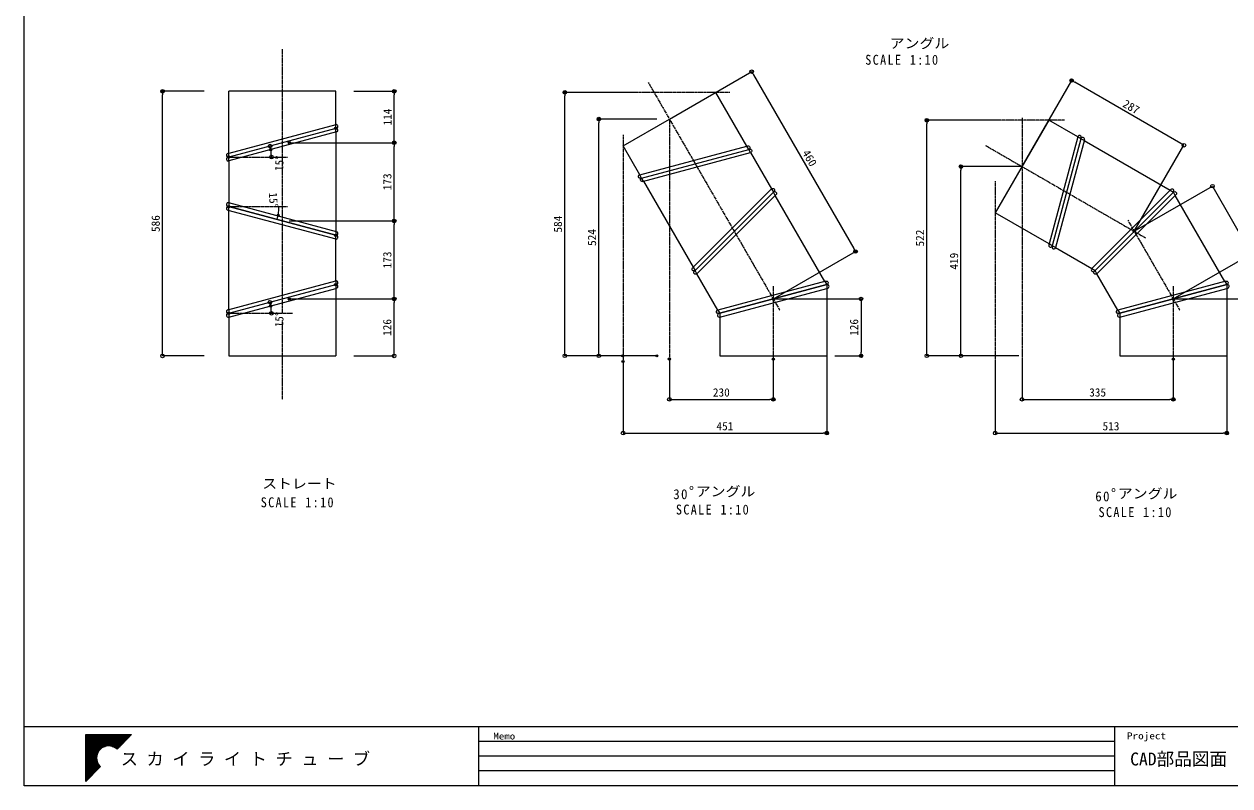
# Model space of a CAD drawing. Units: millimetres, scale not verified. Extents: x 2383 to 6458, y -1388 to 1442.
# Drawn here: x 2383 to 5054, y -1388 to 299 of the extents above; entities that cross this region are included whole.
import ezdxf
from ezdxf.enums import TextEntityAlignment as Align

# ---------------------------------------------------------------- set-up
doc = ezdxf.new("R2010")
doc.units = ezdxf.units.MM
doc.header["$LTSCALE"] = 10
doc.header["$PDMODE"] = 32
doc.header["$PDSIZE"] = 5
doc.linetypes.add('USER4', pattern=[0.4, 0.25, -0.05, 0.05, -0.05])
for name, color, linetype, lineweight in [('0-0_0', 7, 'Continuous', 18), ('0-2___-1', 5, 'Continuous', 18), ('0-4', 7, 'Continuous', 18)]:
    doc.layers.add(name, color=color, linetype=linetype, lineweight=lineweight)
doc.styles.add('ＭＳ ゴシック', font='')
doc.styles.get('ＭＳ ゴシック').set_extended_font_data('MS Gothic')

# ---------------------------------------------------------------- blocks, each defined once
blk = doc.blocks.new('5')
at = {"layer": '0-4'}
for p, q in [((-171.56, 356.56), (551.75, 356.56)), ((-171.56, -383.7), (-171.56, 356.56)), ((-171.56, 342.27), (537.79, 342.27)), ((-171.56, 327.99), (523.83, 327.99)), ((-171.56, 313.7), (509.88, 313.7)), ((-171.56, 299.42), (495.92, 299.42)), ((-171.56, 285.13), (481.96, 285.13)), ((-171.56, 270.84), (468, 270.84)), ((-171.56, 256.56), (454.04, 256.56)), ((-171.56, 242.27), (440.08, 242.27)), ((-171.56, 227.99), (426.12, 227.99)), ((-171.56, 213.7), (412.17, 213.7)), ((-171.56, 199.42), (398.21, 199.42)), ((551.75, 356.56), (324.85, 124.34)), ((-171.56, 185.13), (384.25, 185.13)), ((-171.56, 170.84), (133.82, 170.84)), ((-171.56, 156.56), (99.36, 156.56)), ((-171.56, 142.27), (76.57, 142.27)), ((-171.56, 127.99), (59.19, 127.99)), ((-171.56, 113.7), (45.26, 113.7)), ((-171.56, 99.42), (33.86, 99.42)), ((-171.56, 85.13), (24.46, 85.13)), ((-171.56, 70.84), (16.75, 70.84)), ((-171.56, 56.56), (10.49, 56.56)), ((-171.56, 42.27), (5.55, 42.27)), ((-171.56, 27.99), (1.82, 27.99)), ((-171.56, 13.7), (-0.78, 13.7)), ((246.38, 170.84), (370.29, 170.84)), ((280.83, 156.56), (356.33, 156.56)), ((303.63, 142.27), (342.37, 142.27)), ((-171.56, -0.58), (-2.28, -0.58)), ((-171.56, -14.87), (-2.71, -14.87)), ((-171.56, -29.16), (-2.09, -29.16)), ((-171.56, -43.44), (-0.39, -43.44)), ((-171.56, -57.73), (2.41, -57.73)), ((-171.56, -72.01), (6.35, -72.01)), ((-171.56, -86.3), (11.53, -86.3)), ((-171.56, -100.58), (18.03, -100.58)), ((-171.56, -114.87), (26.04, -114.87)), ((-171.56, -129.16), (35.77, -129.16)), ((-171.56, -143.44), (47.58, -143.44)), ((55.37, -151.45), (-171.56, -383.7)), ((-171.56, -157.73), (49.24, -157.73)), ((-171.56, -172.01), (35.28, -172.01)), ((-171.56, -186.3), (21.33, -186.3)), ((-171.56, -200.58), (7.37, -200.58)), ((-171.56, -214.87), (-6.59, -214.87)), ((-171.56, -229.16), (-20.55, -229.16)), ((-171.56, -243.44), (-34.51, -243.44)), ((-171.56, -257.73), (-48.47, -257.73)), ((-171.56, -272.01), (-62.43, -272.01)), ((-171.56, -286.3), (-76.38, -286.3)), ((-171.56, -300.58), (-90.34, -300.58)), ((-171.56, -314.87), (-104.3, -314.87)), ((-171.56, -329.16), (-118.26, -329.16)), ((-171.56, -343.44), (-132.22, -343.44)), ((-171.56, -357.73), (-146.18, -357.73)), ((-171.56, -372.01), (-160.14, -372.01))]:
    blk.add_line(p, q, dxfattribs=at)
for start, end in [(45.66363, 224.51236), (224.51236, 225.66363)]:
    blk.add_arc((190.1, -13.57), 192.81, start, end, dxfattribs=at)
blk = doc.blocks.new('6')
at = {"layer": '0-4', "xscale": 0.2, "yscale": 0.2}
blk.add_blockref('5', (-38.02, 2.71), dxfattribs=at)
blk = doc.blocks.new('A$C1F083DF6')
at = {"layer": '0-0_0'}
for p, q in [((-120.57, 197.02), (118.5, 132.97)), ((-118.5, 204.75), (118.5, 141.25)), ((-118.5, 196.47), (-118.5, 204.75)), ((-118.5, -23.47), (-118.5, 196.47)), ((118.5, 40.03), (118.5, 132.97)), ((-120.57, -24.02), (118.5, 40.03)), ((-118.5, -31.75), (118.5, 31.75)), ((-118.5, -23.47), (-118.5, -31.75))]:
    blk.add_line(p, q, dxfattribs=at)
for points in [[(118.5, 132.97), (118.5, 141.25), (120.57, 140.69)], [(118.5, 40.03), (118.5, 31.75), (120.57, 32.31)]]:
    blk.add_lwpolyline(points, dxfattribs=at)
for centre, start, end in [((-119.54, 200.89), 75, 255), ((119.54, 136.83), 255, 75), ((119.54, 36.17), 285, 105), ((-119.54, -27.89), 105, 285)]:
    blk.add_arc(centre, 4, start, end, dxfattribs=at)
blk = doc.blocks.new('A$C4B9C6F0B')
at = {"layer": '0-0_0'}
for p, q in [((118.5, 114), (-118.5, 114)), ((-118.5, -23.47), (-118.5, 114)), ((118.5, 40.03), (118.5, 114)), ((118.5, 40.03), (-118.5, -23.47)), ((118.5, 31.75), (-118.5, -31.75)), ((118.5, 31.75), (118.5, 40.03)), ((118.5, 31.75), (120.57, 32.31))]:
    blk.add_line(p, q, dxfattribs=at)
blk.add_lwpolyline([(-118.5, -31.75), (-118.5, -23.47), (-120.57, -24.02)], dxfattribs=at)
for centre, start, end in [((119.54, 36.17), 285, 105), ((-119.54, -27.89), 105, 285)]:
    blk.add_arc(centre, 4, start, end, dxfattribs=at)
blk = doc.blocks.new('A$C26885BA0')
at = {"layer": '0-0_0'}
for p, q in [((-118.5, 94.25), (118.5, 157.75)), ((-118.5, 85.97), (118.5, 149.47)), ((118.5, 149.47), (118.5, 0)), ((-118.5, 94.25), (-120.57, 93.69)), ((-118.5, 94.25), (-118.5, 85.97)), ((-118.5, 85.97), (-118.5, 0)), ((-118.5, 0), (118.5, 0))]:
    blk.add_line(p, q, dxfattribs=at)
blk.add_lwpolyline([(118.5, 157.75), (118.5, 149.47), (120.57, 150.02)], dxfattribs=at)
for centre, start, end in [((119.54, 153.89), 285, 105), ((-119.54, 89.83), 105, 285)]:
    blk.add_arc(centre, 4, start, end, dxfattribs=at)
blk = doc.blocks.new('_Origin')
at = {"layer": '0-0_0'}
blk.add_line((0, 0), (-1, 0), dxfattribs=at)
blk.add_circle((0, 0), 0.5, dxfattribs=at)

msp = doc.modelspace()

# ---------------------------------------------------------------- linework, layer by layer
at = {"layer": '0-0_0', "color": 3, "linetype": 'USER4'}
for p, q in [((2955.01, 244.15), (2955.01, -340.51)), ((3765.94, 170.06), (4056.9, -333.9)), ((3946.74, 148.36), (3693.41, 148.36)), ((3812.68, 89.11), (3812.68, -522.85)), ((4687.46, 86.68), (4409.51, 86.68)), ((4593.58, 91.6), (4593.58, -520.36)), ((3710.06, 54.49), (3710.06, -544.77)), ((4512.62, 30.8), (4866.71, -173.64)), ((2836.51, 4.92), (2966.76, 4.92)), ((4534.33, -48.14), (4534.33, -567.68)), ((2836.51, -104.58), (2966.76, -104.58)), ((4827.89, -134.78), (4942.85, -333.9)), ((4042.68, -280.82), (4042.68, -531.61)), ((4928.63, -280.82), (4928.63, -531.61)), ((2836.51, -341.08), (2977.86, -341.08)), ((2955.01, -356.67), (2955.01, -531.68))]:
    msp.add_line(p, q, dxfattribs=at)
at = {"layer": '0-0_0', "color": 5}
for p, q in [((3812.73, 89.14), (3994.98, 194.38)), ((3998.82, 187.37), (4220.88, -197.15)), ((4593.61, -15.89), (4703.63, 174.76)), ((4945.22, 35.14), (4710.47, 170.61)), ((2782.33, 150.67), (2689.96, 150.67)), ((2690.14, -427.33), (2690.14, 142.67)), ((3113.62, 150.67), (3203.3, 150.67)), ((3203.12, 44.67), (3203.12, 142.67)), ((3738.83, 148.36), (3580.81, 148.36)), ((3580.99, -427.26), (3580.99, 140.36)), ((3784.72, 89.11), (3656.26, 89.11)), ((3656.44, -427.26), (3656.44, 81.11)), ((4540.72, 86.68), (4382.69, 86.68)), ((4382.87, -427.26), (4382.87, 78.68)), ((2970.68, 36.67), (3203.3, 36.67)), ((2970.74, 36.67), (3203.3, 36.67)), ((3203.12, -128.33), (3203.12, 28.67)), ((4842.21, -159.36), (4952.24, 31.29)), ((4593.52, -15.94), (4458.14, -15.94)), ((4458.32, -427.26), (4458.32, -23.94)), ((4842.18, -159.41), (5015.4, -59.4)), ((5019.24, -66.42), (5097.74, -202.39)), ((2970.62, -136.33), (3203.3, -136.33)), ((2970.68, -136.33), (3203.3, -136.33)), ((3203.12, -301.33), (3203.12, -144.33)), ((4042.8, -309.23), (4225.04, -203.99)), ((4928.68, -309.23), (5101.9, -209.23)), ((2970.62, -309.33), (3203.12, -309.33)), ((2970.68, -309.33), (3203.3, -309.33)), ((3202.94, -427.33), (3202.94, -317.33)), ((4042.74, -309.26), (4237.15, -309.26)), ((4236.97, -317.26), (4236.97, -427.26)), ((4928.69, -309.26), (5123.1, -309.26)), ((2782.33, -435.33), (2689.96, -435.33)), ((3113.49, -435.33), (3203.12, -435.33)), ((3709.27, -435.26), (3580.81, -435.26)), ((3784.72, -435.26), (3656.26, -435.26)), ((4178.87, -435.26), (4237.15, -435.26)), ((4511.15, -435.26), (4382.69, -435.26)), ((4586.6, -435.26), (4458.14, -435.26))]:
    msp.add_line(p, q, dxfattribs=at)
at = {"layer": '0-0_0', "color": 2}
msp.add_line((2453.44, -1256.17), (6458.44, -1256.17), dxfattribs=at)
at = {"layer": '0-0_0', "color": 6}
for p, q in [((3389.44, -1256.17), (3389.44, -1385.79)), ((4798.44, -1256.17), (4798.44, -1385.79))]:
    msp.add_line(p, q, dxfattribs=at)
at = {"layer": '0-0_0', "color": 4}
for p, q in [((3389.58, -1288.58), (4798.44, -1288.58)), ((3390.82, -1320.98), (4798.44, -1320.98)), ((3389.58, -1353.39), (4798.44, -1353.39))]:
    msp.add_line(p, q, dxfattribs=at)
at = {"layer": '0-0_0', "color": 6}
msp.add_lwpolyline([(2383.44, 1442.28), (6458.44, 1442.28), (6458.44, -1387.72), (2383.44, -1387.72)], close=True, dxfattribs=at)
msp.add_lwpolyline([(2383.44, -1256.17), (6458.44, -1256.17), (6458.44, -1385.79)], dxfattribs=at)
at = {"layer": '0-0_0', "color": 5}
for centre, radius, start, end in [((2836.51, 4.92), 94.69, 4.84194, 10.15806), ((2836.51, -104.58), 111.29, 345, 0), ((2836.51, -341.08), 94.69, 4.84194, 10.15806)]:
    msp.add_arc(centre, radius, start, end, dxfattribs=at)
at = {"layer": '0-0_0'}
for p in [(4703.54, 174.61), (2690.14, 150.67), (3203.12, 150.67), (3580.99, 148.36), (3656.44, 89.11), (4382.87, 86.68), (3073.51, 68.42), (2970.62, 36.67), (2970.68, 36.67), (3203.12, 36.67), (2836.51, 4.92), (2836.51, 4.92), (2929.77, 21.36), (4458.32, -15.94), (2836.51, -104.58), (2836.51, -104.58), (2946.11, -123.9), (3203.12, -136.33), (4842.13, -159.44), (4842.18, -159.41), (3073.51, -168.08), (4224.88, -204.08), (3073.51, -277.58), (2970.56, -309.33), (2970.62, -309.33), (3202.94, -309.33), (4042.68, -309.26), (4042.74, -309.26), (4928.63, -309.26), (4928.63, -309.26), (2836.51, -341.08), (2836.51, -341.08), (2929.77, -324.64), (3709.33, -435.26), (3784.78, -435.26), (4236.97, -435.26)]:
    msp.add_point(p, dxfattribs=at)
at = {"layer": '0-2___-1'}
for p, q in [((3710.06, -447.79), (3710.06, -606.55)), ((3812.68, -442.55), (3812.68, -531.79)), ((4042.68, -442.61), (4042.68, -531.79)), ((4161.18, -435.33), (4161.18, -606.55)), ((4534.33, -447.79), (4534.33, -606.55)), ((4593.58, -442.55), (4593.58, -531.79)), ((4928.63, -442.61), (4928.63, -531.79)), ((5047.13, -435.33), (5047.13, -606.55)), ((3820.68, -531.61), (4034.68, -531.61)), ((4601.58, -531.61), (4920.63, -531.61)), ((3718.06, -606.37), (4153.18, -606.37)), ((4542.33, -606.37), (5039.13, -606.37))]:
    msp.add_line(p, q, dxfattribs=at)
at = {"layer": '0-2___-1', "color": 7}
for p in [(3710.06, -447.73), (3812.68, -442.49), (4042.68, -442.55), (4928.63, -442.55), (4042.68, -531.61), (4928.63, -531.61), (4161.18, -606.37), (5047.13, -606.37)]:
    msp.add_point(p, dxfattribs=at)

# ---------------------------------------------------------------- block references
at = {"layer": '0-0_0', "xscale": 8, "yscale": 8}
for p, rotation in [((3994.82, 194.29), 120.00674), ((4703.54, 174.61), 150.0108), ((2690.14, 150.67), 90), ((3203.12, 150.67), 90), ((3580.99, 148.36), 90), ((3656.44, 89.11), 90), ((4382.87, 86.68), 90), ((2927.98, 29.43), 102.57903), ((3203.12, 36.67), 270), ((3203.12, 36.67), 90), ((4952.15, 31.14), 330.0108), ((2931.21, 4.92), 272.42097), ((4458.32, -15.94), 90), ((5015.24, -59.49), 120), ((3203.12, -136.33), 270), ((3203.12, -136.33), 90), ((4224.88, -204.08), 300.00674), ((2927.98, -316.57), 102.57903), ((3202.94, -309.33), 90), ((3203.12, -309.33), 270), ((4236.97, -309.26), 90), ((2931.21, -341.08), 272.42097), ((3580.99, -435.26), 270), ((3656.44, -435.26), 270), ((4236.97, -435.26), 270), ((4382.87, -435.26), 270), ((4458.32, -435.26), 270), ((2690.14, -435.33), 270), ((3202.94, -435.33), 270)]:
    msp.add_blockref('_Origin', p, dxfattribs=dict(at, rotation=rotation))
at = {"layer": '0-0_0'}
for name, p in [('A$C4B9C6F0B', (2955.01, 36.67)), ('A$C1F083DF6', (2955.01, -309.33)), ('A$C26885BA0', (2955.01, -435.33)), ('A$C26885BA0', (4042.68, -435.26)), ('A$C26885BA0', (4928.63, -435.26))]:
    msp.add_blockref(name, p, dxfattribs=at)
at = {"layer": '0-0_0', "xscale": -1}
for name, p, rotation in [('A$C4B9C6F0B', (3869.68, -9.62), 30), ('A$C1F083DF6', (3869.68, -9.62), 210), ('A$C1F083DF6', (4042.68, -309.26), 30), ('A$C1F083DF6', (4928.63, -309.26), 30)]:
    msp.add_blockref(name, p, dxfattribs=dict(at, rotation=rotation))
at = {"layer": '0-0_0'}
for name, p, rotation in [('A$C4B9C6F0B', (4692.3, -72.94), 60), ('A$C1F083DF6', (2955.01, 36.67), 180), ('A$C1F083DF6', (4692.3, -72.94), 240)]:
    msp.add_blockref(name, p, dxfattribs=dict(at, rotation=rotation))
at = {"layer": '0-0_0', "xscale": 0.7, "yscale": 0.7}
msp.add_blockref('6', (2570.75, -1325.98), dxfattribs=at)
at = {"layer": '0-2___-1', "xscale": 8, "yscale": 8, "rotation": 180}
for p in [(3812.68, -531.61), (4593.58, -531.61), (3710.06, -606.37), (4534.33, -606.37)]:
    msp.add_blockref('_Origin', p, dxfattribs=at)
at = {"layer": '0-2___-1', "xscale": 8, "yscale": 8}
for p in [(4042.68, -531.61), (4928.63, -531.61), (4161.18, -606.37), (5047.13, -606.37)]:
    msp.add_blockref('_Origin', p, dxfattribs=at)

# ---------------------------------------------------------------- texts
at = {"layer": '0-0_0', "style": 'ＭＳ ゴシック'}
for s, height, width, p in [('アングル', 21.99, 1.1, (4300.42, 239.4)), ('ストレート', 21.99, 1.1, (2910.8, -735.83)), ('アングル', 21.99, 1.1, (3871.03, -753.01)), ('アングル', 21.99, 1.1, (4805.73, -757.78)), ('Memo', 14.83, 1.2, (3422.67, -1289.41)), ('Project', 15.15, 1.2, (4826.05, -1288.97))]:
    msp.add_text(s, height=height, dxfattribs=dict(at, width=width)).set_placement(p, align=Align.BOTTOM_LEFT)
for s, rotation, p in [('114', 90, (3202.72, 74.92)), ('287', 330.011, (4811.97, 112.87)), ('15°', 86.944, (2962.34, -26.83)), ('460', 300.007, (4101.1, 11.71)), ('173', 90, (3202.4, -68.58)), ('15°', 273.727, (2919.96, -74.09)), ('586', 90, (2689.42, -161.08)), ('584', 90, (3580.27, -162.2)), ('524', 90, (3655.72, -191.83)), ('522', 90, (4382.15, -193.04)), ('173', 90, (3202.4, -241.58)), ('419', 90, (4457.61, -244.35)), ('15°', 86.944, (2962.34, -372.83)), ('126', 90, (3202.22, -391.08)), ('126', 90, (4236.26, -391.01))]:
    msp.add_text(s, height=18.33, rotation=rotation, dxfattribs=at).set_placement(p, align=Align.BOTTOM_LEFT)
for s, height, p in [('°', 21.99, (3855.96, -753.01)), ('°', 21.99, (4790.66, -757.78)), ('ス カ イ ラ イ ト チ ュ ー ブ', 27.94, (2597.51, -1350.33)), ('CAD部品図面', 28.63, (4833.13, -1351.09))]:
    msp.add_text(s, height=height, dxfattribs=at).set_placement(p, align=Align.BOTTOM_LEFT)
at = {"layer": '0-0_0', "char_height": 21.99, "attachment_point": 7, "style": 'ＭＳ ゴシック'}
for s, insert in [('\\T1.22;\\W0.9;SCALE\\~1:10', (4246.4, 209.17)), ('\\T1.21;\\W0.95;30', (3821.19, -753.01)), ('\\T1.21;\\W0.95;60', (4755.89, -757.78)), ('\\T1.22;\\W0.9;SCALE\\~1:10', (2907.48, -770.96)), ('\\T1.22;\\W0.9;SCALE\\~1:10', (3827.01, -787.03)), ('\\T1.22;\\W0.9;SCALE\\~1:10', (4763.05, -792.69))]:
    msp.add_mtext(s, dxfattribs=dict(at, insert=insert))
at = {"layer": '0-2___-1', "color": 7, "style": 'ＭＳ ゴシック'}
for s, p in [('230', (3908.93, -530.89)), ('335', (4742.35, -530.89)), ('451', (3916.87, -605.66)), ('513', (4771.98, -605.66))]:
    msp.add_text(s, height=18.33, dxfattribs=at).set_placement(p, align=Align.BOTTOM_LEFT)

doc.saveas('drawing.dxf')
